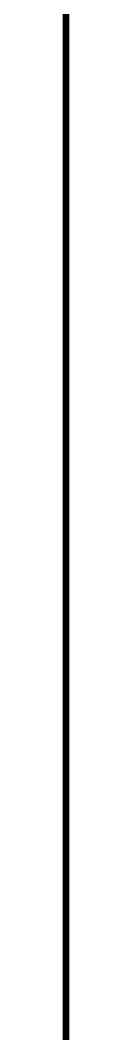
# Model space of a CAD drawing. Header units: millimetres. Extents: x 25 to 277, y 19 to 169.
# Drawn here: x 155.27 to 155.53, y 75.6 to 114.2 of the extents above; entities that cross this region are included whole.
import ezdxf

# ---------------------------------------------------------------- set-up
doc = ezdxf.new("R2010")
doc.units = ezdxf.units.MM
doc.layers.add('BottomLayer', color=5, linetype='Continuous')
doc.layers.add('Mechanical2', color=216, linetype='Continuous')

msp = doc.modelspace()

# ---------------------------------------------------------------- linework, layer by layer
at = {"layer": 'BottomLayer'}
msp.add_line((155.40000416, 165.3999994), (155.40000416, 25.5999869), dxfattribs=at)
at = {"layer": 'Mechanical2', "const_width": 0.254}
msp.add_lwpolyline([(155.40000416, 25.3999873), (155.40000416, 165.3999994)], dxfattribs=at)

doc.saveas('drawing.dxf')
